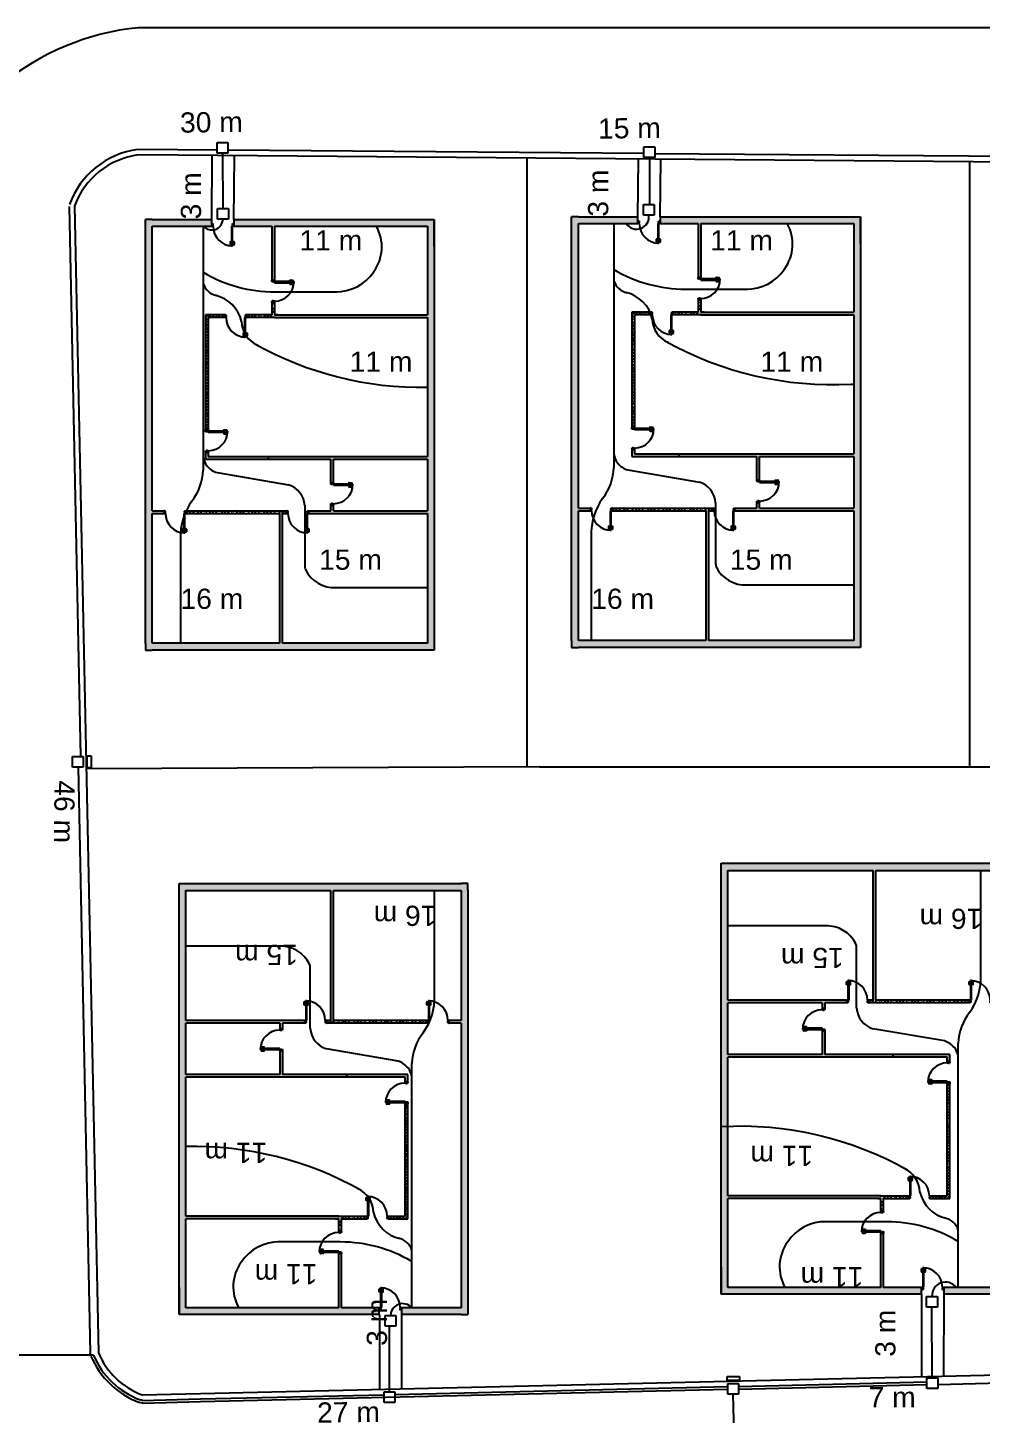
# Model space of a CAD drawing. Header units: millimetres. Extents: x -77634 to 191232, y -31147 to 58301.
# Drawn here: x -42455 to -7100, y -1163 to 50266 of the extents above; entities that cross this region are included whole.
import ezdxf

# ---------------------------------------------------------------- set-up
doc = ezdxf.new("R2010")
doc.units = ezdxf.units.MM
doc.layers.add('Canalizacion isecundaria', color=7, linetype='Continuous', true_color=0x784384)
doc.layers.add('Medidas canalizacion seccundaria', color=7, linetype='Continuous', true_color=0x784384)
for name, color, linetype in [('Canalizacion principal', 84, 'Continuous'), ('Canalización interiorr', 242, 'Continuous'), ('Carpinteria', 32, 'Continuous'), ('Cerramiento', 7, 'Continuous'), ('medidas canalizacion principal', 84, 'Continuous'), ('medidas interiores', 242, 'Continuous'), ('puertas', 32, 'Continuous')]:
    doc.layers.add(name, color=color, linetype=linetype)
doc.layers.get('puertas').off()
doc.styles.get("Standard").update_dxf_attribs({"font": 'arial.ttf'})
pattern_1 = [(45, (-36845.324, 2541.23), (42.09495, 154.34815), [198.4375, -39.6875, 0, -39.6875])]
pattern_2 = [(45, (-16741.82, 3291.41), (42.09495, 154.34815), [198.4375, -39.6875, 0, -39.6875])]
pattern_3 = [(225, (-27383.916, 43158.02), (-42.09495, -154.34815), [198.4375, -39.6875, 0, -39.6875])]
pattern_4 = [(225, (-11579.19, 43258.02), (-42.09495, -154.34815), [198.4375, -39.6875, 0, -39.6875])]

# ---------------------------------------------------------------- blocks, each defined once
blk = doc.blocks.new('p725')
at = {"layer": 'Carpinteria'}
for p, q in [((-0.054, 0.58), (-0.054, 0.68)), ((-0.039, 0.685), (-0.049, 0.685)), ((-0.044, 0.575), (-0.049, 0.575)), ((-0.039, 0.58), (-0.039, 0.685)), ((-0.007, 0.685), (-0.017, 0.685)), ((-0.017, 0.665), (-0.017, 0.685)), ((-0.007, 0.665), (-0.017, 0.665)), ((-0.007, 0.654), (-0.007, 0.696)), ((0, 0.696), (-0.007, 0.696)), ((0, 0.654), (-0.007, 0.654)), ((0.04, 0.725), (0, 0.725)), ((0, 0.725), (0, -0.04)), ((0.04, 0), (0.04, 0.725)), ((0.04, 0.696), (0.047, 0.696)), ((0.04, 0.654), (0.047, 0.654)), ((0.047, 0.654), (0.047, 0.696)), ((0.047, 0.685), (0.057, 0.685)), ((0.047, 0.665), (0.057, 0.665)), ((0.057, 0.665), (0.057, 0.685)), ((0.079, 0.685), (0.089, 0.685)), ((0.079, 0.58), (0.079, 0.685)), ((0.084, 0.575), (0.089, 0.575)), ((0.094, 0.58), (0.094, 0.68)), ((-0.05, 0), (0, 0)), ((0, 0), (0.04, 0)), ((0.725, 0), (0.775, 0)), ((0.725, 0), (0.725, -0.04)), ((-0.01, -0.1), (-0.05, -0.1)), ((0.01, -0.08), (-0.01, -0.1)), ((0, -0.04), (0.01, -0.04)), ((0.01, -0.04), (0.01, -0.08)), ((0.725, -0.04), (0.715, -0.04)), ((0.715, -0.04), (0.715, -0.08)), ((0.74, -0.1), (0.715, -0.08)), ((0.76, -0.1), (0.74, -0.1)), ((0.76, -0.1), (0.775, -0.1))]:
    blk.add_line(p, q, dxfattribs=at)
for centre, radius, start, end in [((-0.049, 0.68), 0.005, 90, 180), ((-0.049, 0.58), 0.005, 180, 270), ((-0.044, 0.58), 0.005, 270, 0), ((-0.028, 0.712), 0.0294, 248.0255, 291.9745), ((-0.028, 0.638), 0.0294, 68.0255, 111.9745), ((0, 0), 0.725, 0, 90), ((0.068, 0.712), 0.0294, 248.0255, 291.9745), ((0.068, 0.638), 0.0294, 68.0255, 111.9745), ((0.084, 0.58), 0.005, 180, 270), ((0.089, 0.68), 0.005, 0, 90), ((0.089, 0.58), 0.005, 270, 0)]:
    blk.add_arc(centre, radius, start, end, dxfattribs=at)
at = {"layer": 'Cerramiento'}
for p, q in [((-0.05, 0), (-0.05, -0.1)), ((0.775, -0.1), (0.775, 0))]:
    blk.add_line(p, q, dxfattribs=at)

msp = doc.modelspace()

# ---------------------------------------------------------------- hatches: boundary and pattern name
at = {"ltscale": 0.025}
h = msp.add_hatch(dxfattribs=at)
h.set_pattern_fill('ANSI36', color=256, scale=25, angle=180)
h.set_pattern_definition(pattern_4)
h.paths.add_polyline_path([(-19003, 43008), (-17602, 43008), (-17602, 41013), (-17502, 41013), (-17502, 43008), (-11829, 43008), (-11829, 39714), (-17380, 39714), (-17480, 39714), (-17602, 39714), (-17602, 39614), (-17480, 39614), (-17380, 39614), (-11829, 39614), (-11829, 34464), (-19961, 34464), (-19961, 34603), (-20061, 34603), (-20061, 34464), (-20061, 34364), (-19961, 34364), (-15417, 34364), (-15417, 33486), (-15317, 33486), (-15317, 34364), (-11829, 34364), (-11829, 32451), (-15317, 32451), (-15317, 32661), (-15417, 32661), (-15417, 32451), (-16237, 32451), (-16237, 32351), (-11829, 32351), (-11829, 27540), (-17212, 27540), (-17212, 32351), (-17312, 32351), (-17312, 27540), (-22040, 27540), (-22040, 32351), (-21599, 32351), (-21599, 32451), (-22040, 32451), (-22040, 43008), (-19829, 43008), (-19829, 43258), (-22040, 43258), (-22290, 43258), (-22290, 27527), (-22290, 27277), (-22040, 27277), (-19883, 27277), (-12115, 27277), (-11579, 27277), (-11579, 27540), (-11579, 43008), (-11579, 43258), (-11829, 43258), (-19003, 43258)])
h = msp.add_hatch(dxfattribs=at)
h.set_pattern_fill('ANSI36', color=256, scale=25, angle=180)
h.set_pattern_definition(pattern_3)
h.paths.add_polyline_path([(-34808, 42908), (-33407, 42908), (-33407, 40913), (-33307, 40913), (-33307, 42908), (-27634, 42908), (-27634, 39614), (-33185, 39614), (-33285, 39614), (-33407, 39614), (-33407, 39514), (-33285, 39514), (-33185, 39514), (-27634, 39514), (-27634, 34364), (-35766, 34364), (-35766, 34503), (-35866, 34503), (-35866, 34364), (-35866, 34264), (-35766, 34264), (-31222, 34264), (-31222, 33386), (-31122, 33386), (-31122, 34264), (-27634, 34264), (-27634, 32351), (-31122, 32351), (-31122, 32561), (-31222, 32561), (-31222, 32351), (-32042, 32351), (-32042, 32251), (-27634, 32251), (-27634, 27440), (-33016, 27440), (-33016, 32251), (-33116, 32251), (-33116, 27440), (-37844, 27440), (-37844, 32251), (-37403, 32251), (-37403, 32351), (-37844, 32351), (-37844, 42908), (-35634, 42908), (-35634, 43158), (-37844, 43158), (-38094, 43158), (-38094, 27427), (-38094, 27177), (-37844, 27177), (-35688, 27177), (-27920, 27177), (-27384, 27177), (-27384, 27440), (-27384, 42908), (-27384, 43158), (-27634, 43158), (-34808, 43158)])
h = msp.add_hatch()
h.set_pattern_fill('ANSI36', color=256, scale=25, angle=180)
h.set_pattern_definition(pattern_3)
h.paths.add_polyline_path([(-35866, 35328), (-35766, 35328), (-35766, 39514), (-35161, 39514), (-35161, 39614), (-35766, 39614), (-35866, 39614), (-35866, 39514)])
h = msp.add_hatch()
h.set_pattern_fill('ANSI36', color=256, scale=25, angle=180)
h.set_pattern_definition(pattern_4)
h.paths.add_polyline_path([(-20061, 35428), (-19961, 35428), (-19961, 39614), (-19357, 39614), (-19357, 39714), (-19961, 39714), (-20061, 39714), (-20061, 39614)])
h = msp.add_hatch(dxfattribs=at)
h.set_pattern_fill('ANSI36', color=256, scale=25)
h.set_pattern_definition(pattern_2)
h.paths.add_polyline_path([(-9318, 3541), (-10719, 3541), (-10719, 5536), (-10819, 5536), (-10819, 3541), (-16492, 3541), (-16492, 6836), (-10941, 6836), (-10841, 6836), (-10719, 6836), (-10719, 6936), (-10841, 6936), (-10941, 6936), (-16492, 6936), (-16492, 12085), (-8360, 12085), (-8360, 11946), (-8260, 11946), (-8260, 12085), (-8260, 12185), (-8360, 12185), (-12904, 12185), (-12904, 13064), (-13004, 13064), (-13004, 12185), (-16492, 12185), (-16492, 14098), (-13004, 14098), (-13004, 13889), (-12904, 13889), (-12904, 14098), (-12084, 14098), (-12084, 14198), (-16492, 14198), (-16492, 19009), (-11109, 19009), (-11109, 14198), (-11009, 14198), (-11009, 19009), (-6281, 19009), (-6281, 14198), (-6722, 14198), (-6722, 14098), (-6281, 14098), (-6281, 3541), (-8492, 3541), (-8492, 3291), (-6281, 3291), (-6031, 3291), (-6031, 19023), (-6031, 19273), (-6281, 19273), (-8438, 19273), (-16206, 19273), (-16742, 19273), (-16742, 19009), (-16742, 3541), (-16742, 3291), (-16492, 3291), (-9318, 3291)])
h = msp.add_hatch(dxfattribs=at)
h.set_pattern_fill('ANSI36', color=256, scale=25)
h.set_pattern_definition(pattern_1)
h.paths.add_polyline_path([(-29421, 2791), (-30822, 2791), (-30822, 4786), (-30922, 4786), (-30922, 2791), (-36595, 2791), (-36595, 6086), (-31044, 6086), (-30944, 6086), (-30822, 6086), (-30822, 6186), (-30944, 6186), (-31044, 6186), (-36595, 6186), (-36595, 11335), (-28464, 11335), (-28464, 11196), (-28364, 11196), (-28364, 11335), (-28364, 11435), (-28464, 11435), (-33007, 11435), (-33007, 12314), (-33107, 12314), (-33107, 11435), (-36595, 11435), (-36595, 13348), (-33107, 13348), (-33107, 13139), (-33007, 13139), (-33007, 13348), (-32187, 13348), (-32187, 13448), (-36595, 13448), (-36595, 18259), (-31213, 18259), (-31213, 13448), (-31113, 13448), (-31113, 18259), (-26385, 18259), (-26385, 13448), (-26826, 13448), (-26826, 13348), (-26385, 13348), (-26385, 2791), (-28595, 2791), (-28595, 2541), (-26385, 2541), (-26135, 2541), (-26135, 18272), (-26135, 18522), (-26385, 18522), (-28541, 18522), (-36309, 18522), (-36845, 18522), (-36845, 18259), (-36845, 2791), (-36845, 2541), (-36595, 2541), (-29421, 2541)])
h = msp.add_hatch()
h.set_pattern_fill('ANSI36', color=256, scale=25)
h.set_pattern_definition(pattern_2)
h.paths.add_polyline_path([(-8260, 11121), (-8360, 11121), (-8360, 6936), (-8964, 6936), (-8964, 6836), (-8360, 6836), (-8260, 6836), (-8260, 6936)])
h = msp.add_hatch()
h.set_pattern_fill('ANSI36', color=256, scale=25)
h.set_pattern_definition(pattern_1)
h.paths.add_polyline_path([(-28364, 10371), (-28464, 10371), (-28464, 6186), (-29068, 6186), (-29068, 6086), (-28464, 6086), (-28364, 6086), (-28364, 6186)])

# ---------------------------------------------------------------- linework, layer by layer
for p, q in [((-941, 50266), (-38354, 50266)), ((3883, 45205), (-38356, 45549)), ((-35634, 43158), (-35615, 45526)), ((-34808, 43158), (-34789, 45520)), ((-23947, 45431), (-23947, 22850)), ((-19829, 43258), (-19812, 45398)), ((-19003, 43258), (-18986, 45391)), ((-7520, 22850), (-7520, 45298)), ((-40718, 43645), (-39837, 1113)), ((-22040, 43258), (-22290, 43258)), ((-22290, 27527), (-22290, 43258)), ((-22040, 43258), (-19822, 43258)), ((-19829, 43008), (-19829, 43258)), ((-19003, 43258), (-11829, 43258)), ((-19003, 43258), (-19003, 43008)), ((-11829, 43258), (-11579, 43258)), ((-11579, 42258), (-11579, 43258)), ((-11579, 43258), (-11579, 43008)), ((-37844, 43158), (-38094, 43158)), ((-38094, 27427), (-38094, 43158)), ((-37844, 43158), (-35627, 43158)), ((-37844, 32351), (-37844, 42908)), ((-37844, 42908), (-35634, 42908)), ((-37844, 42908), (-37844, 42908)), ((-35634, 42908), (-35634, 43158)), ((-34808, 43158), (-27634, 43158)), ((-34808, 43158), (-34808, 42908)), ((-34808, 42908), (-33407, 42908)), ((-33407, 42908), (-33407, 40848)), ((-33307, 42908), (-27634, 42908)), ((-33307, 42908), (-33307, 40908)), ((-27634, 43158), (-27384, 43158)), ((-27634, 42908), (-27634, 39614)), ((-27384, 42158), (-27384, 43158)), ((-27384, 43158), (-27384, 42908)), ((-27384, 42908), (-27384, 27440)), ((-22040, 32451), (-22040, 43008)), ((-22040, 43008), (-19829, 43008)), ((-22040, 43008), (-22040, 43008)), ((-19003, 43008), (-17602, 43008)), ((-17602, 43008), (-17602, 40948)), ((-17502, 43008), (-11829, 43008)), ((-17502, 43008), (-17502, 41008)), ((-11829, 43008), (-11829, 39714)), ((-11579, 43008), (-11579, 27540)), ((-33307, 40848), (-33407, 40848)), ((-33307, 40908), (-33307, 40848)), ((-17502, 40948), (-17602, 40948)), ((-17502, 41008), (-17502, 40948)), ((-33307, 40143), (-33307, 40143)), ((-17602, 40188), (-17602, 39714)), ((-17602, 40188), (-17597, 40188)), ((-17597, 40188), (-17502, 40188)), ((-17502, 40243), (-17502, 40243)), ((-17502, 40183), (-17502, 40188)), ((-17502, 40183), (-17502, 39714)), ((-35766, 39614), (-35866, 39614)), ((-35866, 39614), (-35866, 39514)), ((-35160, 39614), (-35766, 39614)), ((-35126, 39614), (-35160, 39614)), ((-35111, 39614), (-35143, 39614)), ((-35111, 39514), (-35111, 39614)), ((-33407, 39614), (-34376, 39614)), ((-34376, 39614), (-34376, 39514)), ((-33407, 40088), (-33407, 39614)), ((-33407, 40088), (-33402, 40088)), ((-33402, 40088), (-33307, 40088)), ((-33307, 40083), (-33307, 40088)), ((-33307, 40083), (-33307, 39614)), ((-33307, 39614), (-27634, 39614)), ((-33285, 39614), (-33307, 39614)), ((-33185, 39614), (-33285, 39614)), ((-33185, 39614), (-27634, 39614)), ((-19961, 39714), (-20061, 39714)), ((-20061, 39714), (-20061, 39614)), ((-20061, 39614), (-20061, 35388)), ((-19355, 39714), (-19961, 39714)), ((-19355, 39614), (-19961, 39614)), ((-19961, 39614), (-19961, 35378)), ((-19322, 39714), (-19355, 39714)), ((-19307, 39614), (-19355, 39614)), ((-19307, 39714), (-19338, 39714)), ((-19307, 39614), (-19307, 39714)), ((-17602, 39714), (-18572, 39714)), ((-18572, 39714), (-18572, 39614)), ((-17480, 39614), (-18572, 39614)), ((-17502, 39714), (-11829, 39714)), ((-17480, 39714), (-17502, 39714)), ((-17502, 39614), (-11829, 39614)), ((-17380, 39714), (-17480, 39714)), ((-17480, 39614), (-17380, 39614)), ((-17380, 39714), (-11829, 39714)), ((-17380, 39614), (-11829, 39614)), ((-11829, 39614), (-11829, 34464)), ((-35866, 39514), (-35866, 35288)), ((-35160, 39514), (-35766, 39514)), ((-35766, 39514), (-35766, 35278)), ((-35111, 39514), (-35160, 39514)), ((-33285, 39514), (-34376, 39514)), ((-33307, 39514), (-27634, 39514)), ((-33285, 39514), (-33185, 39514)), ((-33185, 39514), (-27634, 39514)), ((-27634, 39514), (-27634, 34364)), ((-35866, 35288), (-35866, 35288)), ((-35866, 35278), (-35866, 35288)), ((-35766, 35278), (-35866, 35278)), ((-20061, 35388), (-20061, 35388)), ((-20061, 35378), (-20061, 35388)), ((-19961, 35378), (-20061, 35378)), ((-35766, 34553), (-35866, 34553)), ((-35866, 34553), (-35866, 34503)), ((-35866, 34503), (-35866, 34364)), ((-35766, 34553), (-35766, 34364)), ((-19961, 34653), (-20061, 34653)), ((-20061, 34653), (-20061, 34603)), ((-20061, 34603), (-20061, 34464)), ((-20061, 34464), (-20061, 34364)), ((-19961, 34653), (-19961, 34464)), ((-19961, 34464), (-11829, 34464)), ((-35866, 34364), (-35866, 34264)), ((-35866, 34264), (-35766, 34264)), ((-35766, 34364), (-27634, 34364)), ((-35766, 34264), (-31222, 34264)), ((-31222, 33346), (-31222, 34264)), ((-31122, 34264), (-27634, 34264)), ((-31122, 33336), (-31122, 34264)), ((-27634, 34264), (-27634, 32351)), ((-20061, 34364), (-19961, 34364)), ((-19961, 34364), (-15417, 34364)), ((-15417, 33446), (-15417, 34364)), ((-15317, 34364), (-11829, 34364)), ((-15317, 33436), (-15317, 34364)), ((-11829, 34364), (-11829, 32451)), ((-15417, 33446), (-15417, 33446)), ((-31222, 33346), (-31222, 33346)), ((-31222, 32351), (-31222, 32596)), ((-31222, 32596), (-31222, 32596)), ((-31122, 32351), (-31122, 32611)), ((-22040, 32451), (-21564, 32451)), ((-21564, 32451), (-21564, 32351)), ((-20814, 32451), (-17312, 32451)), ((-20814, 32451), (-20814, 32351)), ((-17312, 32451), (-17027, 32451)), ((-17027, 32451), (-17027, 32351)), ((-16277, 32451), (-15417, 32451)), ((-16277, 32451), (-16277, 32351)), ((-15417, 32451), (-15417, 32696)), ((-15417, 32696), (-15417, 32696)), ((-15317, 32451), (-15317, 32711)), ((-15317, 32451), (-11829, 32451)), ((-37844, 32351), (-37368, 32351)), ((-37844, 27440), (-37844, 32251)), ((-37844, 32251), (-37368, 32251)), ((-37368, 32351), (-37368, 32251)), ((-36618, 32351), (-33116, 32351)), ((-36618, 32351), (-36618, 32251)), ((-36618, 32251), (-33116, 32251)), ((-33116, 32351), (-32832, 32351)), ((-33116, 32251), (-33116, 27440)), ((-33016, 32251), (-33016, 27440)), ((-33016, 32251), (-32832, 32251)), ((-32832, 32351), (-32832, 32251)), ((-32082, 32351), (-31222, 32351)), ((-32082, 32351), (-32082, 32251)), ((-32082, 32251), (-27634, 32251)), ((-31122, 32351), (-27634, 32351)), ((-27634, 32251), (-27634, 27440)), ((-22040, 27540), (-22040, 32351)), ((-22040, 32351), (-21564, 32351)), ((-20814, 32351), (-17312, 32351)), ((-17312, 32351), (-17312, 27540)), ((-17212, 32351), (-17212, 27540)), ((-17212, 32351), (-17027, 32351)), ((-16277, 32351), (-11829, 32351)), ((-11829, 32351), (-11829, 27540)), ((-38094, 27427), (-38094, 27177)), ((-33116, 27440), (-37844, 27440)), ((-27634, 27440), (-33016, 27440)), ((-27634, 27427), (-27634, 27440)), ((-27384, 27440), (-27384, 27177)), ((-22290, 27527), (-22290, 27277)), ((-22290, 27277), (-22040, 27277)), ((-17312, 27540), (-22040, 27540)), ((-19883, 27277), (-22040, 27277)), ((-12115, 27277), (-19883, 27277)), ((-11829, 27540), (-17212, 27540)), ((-11579, 27277), (-12115, 27277)), ((-11829, 27527), (-11829, 27540)), ((-11579, 27540), (-11579, 27277)), ((-38094, 27177), (-37844, 27177)), ((-35688, 27177), (-37844, 27177)), ((-27920, 27177), (-35688, 27177)), ((-27384, 27177), (-27920, 27177)), ((-23480, 22850), (-40286, 22782)), ((-23480, 22850), (18992, 22850)), ((-16742, 19009), (-16742, 19273)), ((-16742, 19273), (-16206, 19273)), ((-16206, 19273), (-8438, 19273)), ((-8438, 19273), (-6281, 19273)), ((-36845, 18259), (-36845, 18522)), ((-36845, 18522), (-36309, 18522)), ((-36309, 18522), (-28541, 18522)), ((-28541, 18522), (-26385, 18522)), ((-26135, 18522), (-26385, 18522)), ((-26135, 18272), (-26135, 18522)), ((-16742, 3541), (-16742, 19009)), ((-16492, 19023), (-16492, 19009)), ((-16492, 14198), (-16492, 19009)), ((-16492, 19009), (-11109, 19009)), ((-11109, 14198), (-11109, 19009)), ((-11009, 14198), (-11009, 19009)), ((-11009, 19009), (-6281, 19009)), ((-36845, 2791), (-36845, 18259)), ((-36595, 18272), (-36595, 18259)), ((-36595, 13448), (-36595, 18259)), ((-36595, 18259), (-31213, 18259)), ((-31213, 13448), (-31213, 18259)), ((-31113, 13448), (-31113, 18259)), ((-31113, 18259), (-26385, 18259)), ((-26385, 18259), (-26385, 13448)), ((-26135, 18272), (-26135, 2541)), ((-12044, 14198), (-16492, 14198)), ((-16492, 12185), (-16492, 14098)), ((-13004, 14098), (-16492, 14098)), ((-13004, 14098), (-13004, 13839)), ((-12044, 14098), (-12904, 14098)), ((-12904, 14098), (-12904, 13854)), ((-12044, 14098), (-12044, 14198)), ((-11109, 14198), (-11294, 14198)), ((-11294, 14098), (-11294, 14198)), ((-11009, 14098), (-11294, 14098)), ((-7507, 14198), (-11009, 14198)), ((-7507, 14098), (-11009, 14098)), ((-7507, 14098), (-7507, 14198)), ((-32147, 13448), (-36595, 13448)), ((-32147, 13348), (-32147, 13448)), ((-31213, 13448), (-31397, 13448)), ((-31397, 13348), (-31397, 13448)), ((-27611, 13448), (-31113, 13448)), ((-27611, 13348), (-27611, 13448)), ((-26385, 13448), (-26861, 13448)), ((-26861, 13348), (-26861, 13448)), ((-12904, 13854), (-12904, 13854)), ((-36595, 11435), (-36595, 13348)), ((-33107, 13348), (-36595, 13348)), ((-33107, 13348), (-33107, 13089)), ((-32147, 13348), (-33007, 13348)), ((-33007, 13348), (-33007, 13104)), ((-33007, 13104), (-33007, 13104)), ((-31113, 13348), (-31397, 13348)), ((-27611, 13348), (-31113, 13348)), ((-26385, 13348), (-26861, 13348)), ((-26385, 13348), (-26385, 2791)), ((-13004, 13114), (-13004, 12185)), ((-12904, 13104), (-12904, 12185)), ((-12904, 13104), (-12904, 13104)), ((-33107, 12364), (-33107, 11435)), ((-33007, 12354), (-33007, 11435)), ((-33007, 12354), (-33007, 12354)), ((-13004, 12185), (-16492, 12185)), ((-16492, 6936), (-16492, 12085)), ((-8360, 12085), (-16492, 12085)), ((-8360, 12185), (-12904, 12185)), ((-8260, 12185), (-8360, 12185)), ((-8360, 11896), (-8360, 12085)), ((-8360, 11896), (-8260, 11896)), ((-8260, 12085), (-8260, 12185)), ((-8260, 11946), (-8260, 12085)), ((-8260, 11896), (-8260, 11946)), ((-33107, 11435), (-36595, 11435)), ((-36595, 6186), (-36595, 11335)), ((-28464, 11335), (-36595, 11335)), ((-28464, 11435), (-33007, 11435)), ((-28364, 11435), (-28464, 11435)), ((-28464, 11146), (-28464, 11335)), ((-28364, 11335), (-28364, 11435)), ((-28364, 11196), (-28364, 11335)), ((-28464, 11146), (-28364, 11146)), ((-28364, 11146), (-28364, 11196)), ((-8360, 6936), (-8360, 11171)), ((-8360, 11171), (-8260, 11171)), ((-8260, 11171), (-8260, 11161)), ((-8260, 6936), (-8260, 11161)), ((-8260, 11161), (-8260, 11161)), ((-28464, 6186), (-28464, 10421)), ((-28464, 10421), (-28364, 10421)), ((-28364, 10421), (-28364, 10411)), ((-28364, 6186), (-28364, 10411)), ((-28364, 10411), (-28364, 10411)), ((-10819, 6936), (-16492, 6936)), ((-10941, 6936), (-16492, 6936)), ((-16492, 3541), (-16492, 6836)), ((-10819, 6836), (-16492, 6836)), ((-10941, 6836), (-16492, 6836)), ((-10841, 6936), (-10941, 6936)), ((-10941, 6836), (-10841, 6836)), ((-10841, 6936), (-9749, 6936)), ((-10841, 6836), (-10819, 6836)), ((-10819, 6367), (-10819, 6836)), ((-10719, 6361), (-10719, 6836)), ((-10719, 6836), (-9749, 6836)), ((-9749, 6836), (-9749, 6936)), ((-9014, 6936), (-8966, 6936)), ((-9014, 6936), (-9014, 6836)), ((-9014, 6836), (-8983, 6836)), ((-8999, 6836), (-8966, 6836)), ((-8966, 6936), (-8360, 6936)), ((-8966, 6836), (-8360, 6836)), ((-8360, 6836), (-8260, 6836)), ((-8260, 6836), (-8260, 6936)), ((-30922, 6186), (-36595, 6186)), ((-31044, 6186), (-36595, 6186)), ((-30944, 6186), (-31044, 6186)), ((-30944, 6186), (-29853, 6186)), ((-29853, 6086), (-29853, 6186)), ((-29118, 6186), (-29069, 6186)), ((-29118, 6186), (-29118, 6086)), ((-29069, 6186), (-28464, 6186)), ((-28364, 6086), (-28364, 6186)), ((-10819, 6367), (-10819, 6361)), ((-10724, 6361), (-10819, 6361)), ((-10819, 6307), (-10819, 6307)), ((-10719, 6361), (-10724, 6361)), ((-36595, 2791), (-36595, 6086)), ((-30922, 6086), (-36595, 6086)), ((-31044, 6086), (-36595, 6086)), ((-31044, 6086), (-30944, 6086)), ((-30944, 6086), (-30922, 6086)), ((-30922, 5617), (-30922, 6086)), ((-30822, 5611), (-30822, 6086)), ((-30822, 6086), (-29853, 6086)), ((-29118, 6086), (-29086, 6086)), ((-29103, 6086), (-29069, 6086)), ((-29069, 6086), (-28464, 6086)), ((-28464, 6086), (-28364, 6086)), ((-30922, 5617), (-30922, 5611)), ((-30828, 5611), (-30922, 5611)), ((-30922, 5557), (-30922, 5557)), ((-30822, 5611), (-30828, 5611)), ((-10819, 5602), (-10719, 5602)), ((-10819, 5542), (-10819, 5602)), ((-10819, 3541), (-10819, 5542)), ((-10719, 3541), (-10719, 5602)), ((-30922, 4852), (-30822, 4852)), ((-30922, 4792), (-30922, 4852)), ((-30922, 2791), (-30922, 4792)), ((-30822, 2791), (-30822, 4852)), ((-16742, 4291), (-16742, 3291)), ((-36845, 3541), (-36845, 2541)), ((-16742, 3291), (-16742, 3541)), ((-16492, 3291), (-16742, 3291)), ((-10819, 3541), (-16492, 3541)), ((-9318, 3291), (-16492, 3291)), ((-9318, 3541), (-10719, 3541)), ((-9318, 3291), (-9318, 3541)), ((-9318, 3291), (-9318, 231)), ((-8492, 3291), (-8504, 250)), ((-6281, 3291), (-8499, 3291)), ((-6281, 3541), (-8492, 3541)), ((-8492, 3541), (-8492, 3291)), ((-36845, 2541), (-36845, 2791)), ((-30922, 2791), (-36595, 2791)), ((-29421, 2791), (-30822, 2791)), ((-29421, 2541), (-29421, 2791)), ((-26385, 2791), (-28595, 2791)), ((-28595, 2791), (-28595, 2541)), ((-26385, 2791), (-26385, 2791)), ((-36595, 2541), (-36845, 2541)), ((-29421, 2541), (-36595, 2541)), ((-29417, 2526), (-29417, -240)), ((-26385, 2541), (-28602, 2541)), ((-28591, 2526), (-28602, -221)), ((-26385, 2541), (-26135, 2541)), ((-36055, -395), (19305, 902)), ((-38207, -446), (-36055, -395))]:
    msp.add_line(p, q)
at = {"linetype": 'Continuous', "ltscale": 0.025}
for p, q in [((-17557, 40160), (-17602, 40115)), ((-17529, 40188), (-17529, 40188)), ((-35768, 39610), (-35768, 39610)), ((-35315, 39614), (-35319, 39610)), ((-34305, 39614), (-34323, 39596)), ((-34197, 39610), (-34197, 39610)), ((-34080, 39614), (-34180, 39514)), ((-33968, 39614), (-34056, 39525)), ((-33856, 39614), (-33902, 39568)), ((-33744, 39614), (-33748, 39610)), ((-33519, 39614), (-33619, 39514)), ((-33407, 39614), (-33481, 39540)), ((-33361, 40060), (-33407, 40015)), ((-33403, 39906), (-33407, 39903)), ((-33307, 39778), (-33407, 39678)), ((-33307, 39890), (-33389, 39808)), ((-33375, 39934), (-33375, 39934)), ((-33307, 40003), (-33347, 39962)), ((-33333, 40088), (-33333, 40088)), ((-19963, 39710), (-19963, 39710)), ((-19697, 39640), (-19697, 39640)), ((-19542, 39682), (-19542, 39682)), ((-19510, 39714), (-19514, 39710)), ((-18546, 39668), (-18546, 39668)), ((-18500, 39714), (-18518, 39696)), ((-18420, 39682), (-18488, 39614)), ((-18392, 39710), (-18392, 39710)), ((-18276, 39714), (-18376, 39614)), ((-18163, 39714), (-18252, 39625)), ((-18125, 39640), (-18125, 39640)), ((-18051, 39714), (-18097, 39668)), ((-17999, 39654), (-18039, 39614)), ((-17971, 39682), (-17971, 39682)), ((-17939, 39714), (-17943, 39710)), ((-17845, 39696), (-17927, 39614)), ((-17714, 39714), (-17814, 39614)), ((-17602, 39714), (-17676, 39640)), ((-17599, 40006), (-17602, 40003)), ((-17502, 39878), (-17602, 39778)), ((-17502, 39990), (-17585, 39908)), ((-17571, 40034), (-17571, 40034)), ((-17502, 40103), (-17543, 40062)), ((-17543, 39613), (-17543, 39613)), ((-35502, 39540), (-35502, 39540)), ((-35347, 39582), (-35347, 39582)), ((-34351, 39568), (-34351, 39568)), ((-34225, 39582), (-34293, 39514)), ((-33930, 39540), (-33930, 39540)), ((-33804, 39554), (-33844, 39514)), ((-33776, 39582), (-33776, 39582)), ((-33649, 39596), (-33731, 39514)), ((-33347, 39513), (-33347, 39513)), ((-20835, 32413), (-20835, 32413)), ((-20708, 32427), (-20783, 32353)), ((-20571, 32453), (-20671, 32353)), ((-20459, 32453), (-20540, 32371)), ((-20346, 32453), (-20386, 32413)), ((-20283, 32451), (-20383, 32351)), ((-20170, 32451), (-20259, 32363)), ((-20058, 32451), (-20104, 32405)), ((-19978, 32419), (-19978, 32419)), ((-19946, 32451), (-19950, 32447)), ((-19852, 32433), (-19934, 32351)), ((-19721, 32451), (-19821, 32351)), ((-19609, 32451), (-19683, 32377)), ((-19497, 32451), (-19529, 32419)), ((-19431, 32405), (-19485, 32351)), ((-19403, 32433), (-19403, 32433)), ((-19276, 32447), (-19372, 32351)), ((-19160, 32451), (-19260, 32351)), ((-19048, 32451), (-19108, 32391)), ((-18982, 32405), (-18982, 32405)), ((-18936, 32451), (-18954, 32433)), ((-18855, 32419), (-18923, 32351)), ((-18827, 32447), (-18827, 32447)), ((-18711, 32451), (-18811, 32351)), ((-18599, 32451), (-18687, 32363)), ((-18487, 32451), (-18533, 32405)), ((-18406, 32419), (-18406, 32419)), ((-18374, 32451), (-18378, 32447)), ((-18280, 32433), (-18362, 32351)), ((-18150, 32451), (-18250, 32351)), ((-18038, 32451), (-18112, 32377)), ((-17925, 32451), (-17957, 32419)), ((-17859, 32405), (-17913, 32351)), ((-17831, 32433), (-17831, 32433)), ((-17705, 32447), (-17801, 32351)), ((-17589, 32451), (-17689, 32351)), ((-17476, 32451), (-17536, 32391)), ((-17410, 32405), (-17410, 32405)), ((-17364, 32451), (-17382, 32433)), ((-17284, 32419), (-17352, 32351)), ((-17256, 32447), (-17256, 32447)), ((-17140, 32451), (-17240, 32351)), ((-17027, 32451), (-17115, 32363)), ((-36640, 32313), (-36640, 32313)), ((-36513, 32327), (-36588, 32253)), ((-36376, 32353), (-36476, 32253)), ((-36263, 32353), (-36345, 32271)), ((-36247, 32257), (-36251, 32253)), ((-36219, 32285), (-36219, 32285)), ((-36151, 32353), (-36190, 32313)), ((-36087, 32351), (-36187, 32251)), ((-35975, 32351), (-36063, 32263)), ((-35937, 32277), (-35937, 32277)), ((-35863, 32351), (-35909, 32305)), ((-35811, 32291), (-35851, 32251)), ((-35783, 32319), (-35783, 32319)), ((-35751, 32351), (-35755, 32347)), ((-35656, 32333), (-35738, 32251)), ((-35526, 32351), (-35626, 32251)), ((-35414, 32351), (-35488, 32277)), ((-35390, 32263), (-35402, 32251)), ((-35362, 32291), (-35362, 32291)), ((-35302, 32351), (-35334, 32319)), ((-35235, 32305), (-35289, 32251)), ((-35207, 32333), (-35207, 32333)), ((-35081, 32347), (-35177, 32251)), ((-34965, 32351), (-35065, 32251)), ((-34941, 32263), (-34941, 32263)), ((-34853, 32351), (-34913, 32291)), ((-34814, 32277), (-34840, 32251)), ((-34786, 32305), (-34786, 32305)), ((-34740, 32351), (-34758, 32333)), ((-34660, 32319), (-34728, 32251)), ((-34632, 32347), (-34632, 32347)), ((-34516, 32351), (-34616, 32251)), ((-34404, 32351), (-34492, 32263)), ((-34365, 32277), (-34365, 32277)), ((-34291, 32351), (-34337, 32305)), ((-34239, 32291), (-34279, 32251)), ((-34211, 32319), (-34211, 32319)), ((-34179, 32351), (-34183, 32347)), ((-34085, 32333), (-34167, 32251)), ((-33955, 32351), (-34055, 32251)), ((-33842, 32351), (-33916, 32277)), ((-33818, 32263), (-33830, 32251)), ((-33790, 32291), (-33790, 32291)), ((-33730, 32351), (-33762, 32319)), ((-33664, 32305), (-33718, 32251)), ((-33636, 32333), (-33636, 32333)), ((-33510, 32347), (-33606, 32251)), ((-33393, 32351), (-33493, 32251)), ((-33369, 32263), (-33369, 32263)), ((-33281, 32351), (-33341, 32291)), ((-33243, 32277), (-33269, 32251)), ((-33215, 32305), (-33215, 32305)), ((-33169, 32351), (-33187, 32333)), ((-33089, 32319), (-33157, 32251)), ((-33061, 32347), (-33061, 32347)), ((-32944, 32351), (-33044, 32251)), ((-32832, 32351), (-32920, 32263)), ((-20442, 32357), (-20446, 32353)), ((-20414, 32385), (-20414, 32385)), ((-20132, 32377), (-20132, 32377)), ((-20006, 32391), (-20046, 32351)), ((-19585, 32363), (-19597, 32351)), ((-19557, 32391), (-19557, 32391)), ((-19136, 32363), (-19136, 32363)), ((-19010, 32377), (-19036, 32351)), ((-18561, 32377), (-18561, 32377)), ((-18434, 32391), (-18474, 32351)), ((-18014, 32363), (-18025, 32351)), ((-17985, 32391), (-17985, 32391)), ((-17565, 32363), (-17565, 32363)), ((-17438, 32377), (-17464, 32351)), ((-11294, 14098), (-11206, 14187)), ((-11181, 14098), (-11081, 14198)), ((-11065, 14102), (-11065, 14102)), ((-11037, 14130), (-10969, 14198)), ((-10957, 14098), (-10939, 14116)), ((-10911, 14145), (-10911, 14145)), ((-10883, 14173), (-10857, 14198)), ((-10845, 14098), (-10785, 14159)), ((-10757, 14187), (-10757, 14187)), ((-10732, 14098), (-10632, 14198)), ((-10616, 14102), (-10520, 14198)), ((-10490, 14116), (-10490, 14116)), ((-10462, 14145), (-10408, 14198)), ((-10396, 14098), (-10364, 14130)), ((-10336, 14159), (-10336, 14159)), ((-10307, 14187), (-10296, 14198)), ((-10283, 14098), (-10209, 14173)), ((-10171, 14098), (-10071, 14198)), ((-10041, 14116), (-9959, 14198)), ((-9947, 14098), (-9943, 14102)), ((-9915, 14130), (-9915, 14130)), ((-9887, 14159), (-9847, 14198)), ((-9834, 14098), (-9788, 14145)), ((-9760, 14173), (-9760, 14173)), ((-9722, 14098), (-9634, 14187)), ((-9610, 14098), (-9510, 14198)), ((-9494, 14102), (-9494, 14102)), ((-9466, 14130), (-9398, 14198)), ((-9385, 14098), (-9367, 14116)), ((-9339, 14145), (-9339, 14145)), ((-9311, 14173), (-9285, 14198)), ((-9273, 14098), (-9213, 14159)), ((-9185, 14187), (-9185, 14187)), ((-9161, 14098), (-9061, 14198)), ((-9045, 14102), (-8949, 14198)), ((-8918, 14116), (-8918, 14116)), ((-8890, 14145), (-8836, 14198)), ((-8824, 14098), (-8792, 14130)), ((-8764, 14159), (-8764, 14159)), ((-8736, 14187), (-8724, 14198)), ((-8712, 14098), (-8638, 14173)), ((-8600, 14098), (-8500, 14198)), ((-8469, 14116), (-8387, 14198)), ((-8375, 14098), (-8371, 14102)), ((-8343, 14130), (-8343, 14130)), ((-8315, 14159), (-8275, 14198)), ((-8263, 14098), (-8217, 14145)), ((-8189, 14173), (-8189, 14173)), ((-8151, 14098), (-8062, 14187)), ((-8038, 14098), (-7938, 14198)), ((-7975, 14097), (-7935, 14136)), ((-7907, 14164), (-7907, 14164)), ((-7879, 14192), (-7875, 14197)), ((-7862, 14097), (-7781, 14178)), ((-7750, 14097), (-7650, 14197)), ((-7613, 14122), (-7538, 14197)), ((-7486, 14136), (-7486, 14136)), ((-31397, 13348), (-31309, 13436)), ((-31285, 13348), (-31185, 13448)), ((-31141, 13380), (-31073, 13448)), ((-31014, 13394), (-31014, 13394)), ((-30986, 13422), (-30960, 13448)), ((-30948, 13348), (-30888, 13408)), ((-30860, 13436), (-30860, 13436)), ((-30836, 13348), (-30736, 13448)), ((-30720, 13352), (-30624, 13448)), ((-30565, 13394), (-30511, 13448)), ((-30499, 13348), (-30467, 13380)), ((-30439, 13408), (-30439, 13408)), ((-30411, 13436), (-30399, 13448)), ((-30387, 13348), (-30313, 13422)), ((-30275, 13348), (-30175, 13448)), ((-30144, 13366), (-30062, 13448)), ((-30018, 13380), (-30018, 13380)), ((-29990, 13408), (-29950, 13448)), ((-29938, 13348), (-29892, 13394)), ((-29864, 13422), (-29864, 13422)), ((-29826, 13348), (-29737, 13436)), ((-29713, 13348), (-29613, 13448)), ((-29569, 13380), (-29501, 13448)), ((-29443, 13394), (-29443, 13394)), ((-29415, 13422), (-29389, 13448)), ((-29377, 13348), (-29317, 13408)), ((-29288, 13436), (-29288, 13436)), ((-29264, 13348), (-29164, 13448)), ((-29148, 13352), (-29052, 13448)), ((-28994, 13394), (-28940, 13448)), ((-28928, 13348), (-28896, 13380)), ((-28868, 13408), (-28868, 13408)), ((-28839, 13436), (-28828, 13448)), ((-28815, 13348), (-28741, 13422)), ((-28703, 13348), (-28603, 13448)), ((-28573, 13366), (-28491, 13448)), ((-28447, 13380), (-28447, 13380)), ((-28419, 13408), (-28379, 13448)), ((-28366, 13348), (-28320, 13394)), ((-28292, 13422), (-28292, 13422)), ((-28254, 13348), (-28166, 13436)), ((-28142, 13348), (-28042, 13448)), ((-28078, 13346), (-28039, 13386)), ((-28011, 13414), (-28011, 13414)), ((-27983, 13442), (-27978, 13446)), ((-27966, 13346), (-27884, 13428)), ((-27854, 13346), (-27754, 13446)), ((-27716, 13372), (-27641, 13446)), ((-27590, 13386), (-27590, 13386)), ((-31169, 13352), (-31169, 13352)), ((-31060, 13348), (-31042, 13366)), ((-30593, 13366), (-30593, 13366)), ((-30050, 13348), (-30046, 13352)), ((-29597, 13352), (-29597, 13352)), ((-29489, 13348), (-29471, 13366)), ((-29022, 13366), (-29022, 13366)), ((-28479, 13348), (-28475, 13352)), ((-10819, 6671), (-10719, 6771)), ((-10778, 6936), (-10778, 6936)), ((-10719, 6836), (-10645, 6910)), ((-10607, 6836), (-10507, 6936)), ((-10476, 6854), (-10394, 6936)), ((-10382, 6836), (-10378, 6840)), ((-10350, 6868), (-10350, 6868)), ((-10322, 6896), (-10282, 6936)), ((-10270, 6836), (-10224, 6882)), ((-10196, 6910), (-10196, 6910)), ((-10158, 6836), (-10069, 6924)), ((-10045, 6836), (-9945, 6936)), ((-9929, 6840), (-9929, 6840)), ((-9901, 6868), (-9833, 6936)), ((-9821, 6836), (-9803, 6854)), ((-9775, 6882), (-9775, 6882)), ((-8811, 6836), (-8807, 6840)), ((-8779, 6868), (-8779, 6868)), ((-8624, 6910), (-8624, 6910)), ((-8358, 6840), (-8358, 6840)), ((-30882, 6186), (-30882, 6186)), ((-30710, 6086), (-30610, 6186)), ((-30580, 6104), (-30498, 6186)), ((-30426, 6146), (-30386, 6186)), ((-30261, 6086), (-30173, 6174)), ((-30149, 6086), (-30049, 6186)), ((-30005, 6118), (-29937, 6186)), ((-10819, 6559), (-10736, 6642)), ((-10819, 6447), (-10778, 6487)), ((-10792, 6361), (-10792, 6361)), ((-10764, 6389), (-10719, 6435)), ((-10750, 6515), (-10750, 6515)), ((-10722, 6544), (-10719, 6547)), ((-30922, 5921), (-30822, 6021)), ((-30922, 5809), (-30840, 5892)), ((-30922, 5697), (-30882, 5737)), ((-30868, 5639), (-30822, 5684)), ((-30854, 5765), (-30854, 5765)), ((-30826, 5793), (-30822, 5797)), ((-30822, 6086), (-30748, 6160)), ((-30486, 6086), (-30482, 6090)), ((-30454, 6118), (-30454, 6118)), ((-30373, 6086), (-30327, 6132)), ((-30299, 6160), (-30299, 6160)), ((-30033, 6090), (-30033, 6090)), ((-29924, 6086), (-29906, 6104)), ((-29878, 6132), (-29878, 6132)), ((-28914, 6086), (-28910, 6090)), ((-28882, 6118), (-28882, 6118)), ((-28728, 6160), (-28728, 6160)), ((-28461, 6090), (-28461, 6090)), ((-30896, 5611), (-30896, 5611))]:
    msp.add_line(p, q, dxfattribs=at)
for centre, radius, start, end in [((-37401, 40821), 9494, 95.7648, 162.5806), ((-37977, 42660), 2913, 97.4882, 160.2379), ((-37193, 2246), 2876, 203.1885, 249.3672)]:
    msp.add_arc(centre, radius, start, end)
at = {"layer": 'Canalizacion isecundaria'}
for p, q in [((-35435, 46008), (-35035, 46008)), ((-35435, 45608), (-35435, 46008)), ((-35035, 46008), (-35035, 45608)), ((-19606, 45853), (-19206, 45853)), ((-19606, 45453), (-19606, 45853)), ((-19206, 45853), (-19206, 45453)), ((-35435, 45725), (-38355, 45749)), ((-35035, 45608), (-35435, 45608)), ((-35235, 45608), (-35216, 43561)), ((-19606, 45596), (-35035, 45722)), ((-19206, 45453), (-19606, 45453)), ((-19406, 45453), (-19406, 43714)), ((-4367, 45472), (-19206, 45593)), ((-40918, 43641), (-40495, 23238)), ((-35416, 43561), (-35016, 43561)), ((-35416, 43161), (-35416, 43561)), ((-35016, 43561), (-35016, 43161)), ((-19625, 43714), (-19225, 43714)), ((-19625, 43314), (-19625, 43714)), ((-19225, 43314), (-19625, 43314)), ((-19225, 43714), (-19225, 43314)), ((-35016, 43161), (-35416, 43161)), ((-9128, 3205), (-8728, 3205)), ((-9128, 2805), (-9128, 3205)), ((-8728, 3205), (-8728, 2805)), ((-8728, 2805), (-9128, 2805)), ((-8915, 189), (-8928, 2805)), ((-29206, 2507), (-28806, 2507)), ((-29206, 2107), (-29206, 2507)), ((-28806, 2107), (-29206, 2107)), ((-29040, -327), (-29040, 2107)), ((-28806, 2507), (-28806, 2107)), ((-40021, 1034), (-45395, 1036)), ((-16102, -128), (-9115, 36)), ((-9115, 189), (-8715, 189)), ((-9115, -211), (-9115, 189)), ((-8715, 189), (-8715, -211)), ((-36050, -595), (-29240, -436)), ((-29240, -327), (-28840, -327)), ((-29240, -727), (-29240, -327)), ((-28840, -426), (-16502, -137)), ((-28840, -327), (-28840, -727)), ((-8715, -211), (-9115, -211)), ((-38202, -646), (-38277, -633)), ((-38202, -646), (-36050, -595)), ((-28840, -727), (-29240, -727))]:
    msp.add_line(p, q, dxfattribs=at)
for centre, radius, start, end in [((-37977, 42660), 3113, 97.4882, 160.2379), ((-19875, 43248), 454, 211.8225, 8.4331), ((-35635, 43185), 420, 221.3213, 356.7368), ((-8425, 3236), 504, 37.2641, 183.5821), ((-28551, 2486), 455, 42.0024, 177.4363), ((-37193, 2246), 3076, 203.1885, 249.3672)]:
    msp.add_arc(centre, radius, start, end, dxfattribs=at)
at = {"layer": 'Canalizacion principal'}
for p, q in [((-40795, 23238), (-40395, 23238)), ((-40795, 22838), (-40795, 23238)), ((-40395, 23238), (-40395, 22838)), ((-40253, 22812), (-40253, 23262)), ((-40253, 23262), (-40103, 23262)), ((-40103, 23262), (-40103, 22812)), ((-40395, 22838), (-40795, 22838)), ((-40587, 22838), (-40137, 1107)), ((-40103, 22812), (-40253, 22812)), ((-40113, 995), (-40137, 1107)), ((-16516, 244), (-16066, 244)), ((-16516, 94), (-16516, 244)), ((-16066, 94), (-16516, 94)), ((-16066, 244), (-16066, 94)), ((-8715, -55), (9103, 363)), ((-36048, -695), (-16500, -237)), ((-16500, -18), (-16100, -18)), ((-16500, -418), (-16500, -18)), ((-16100, -418), (-16500, -418)), ((-16155, -6085), (-16300, -418)), ((-16100, -18), (-16100, -418)), ((-16100, -228), (-9115, -64)), ((-38200, -746), (-38313, -727)), ((-38200, -746), (-36048, -695))]:
    msp.add_line(p, q, dxfattribs=at)
msp.add_arc((-37193, 2246), 3176, 203.1885, 249.3672, dxfattribs=at)
at = {"layer": 'Canalización interiorr'}
for p, q in [((-35950, 42908), (-35950, 41199)), ((-35950, 42908), (-35950, 40783)), ((-20721, 43008), (-20721, 41299)), ((-20721, 43008), (-20721, 40883)), ((-35950, 40783), (-35950, 33851)), ((-20721, 40883), (-20721, 33951)), ((-33296, 40472), (-30984, 40472)), ((-18067, 40572), (-15755, 40572)), ((-11934, 37050), (-11829, 37050)), ((-35436, 33763), (-32782, 33311)), ((-20207, 33863), (-17552, 33411)), ((-32183, 32541), (-32183, 30308)), ((-16954, 32641), (-16954, 30408)), ((-21562, 31414), (-21562, 27540)), ((-36791, 31314), (-36791, 27440)), ((-31139, 29498), (-27634, 29498)), ((-15909, 29598), (-12184, 29598)), ((-12184, 29598), (-11829, 29598)), ((-7114, 15135), (-7114, 19009)), ((-27372, 14385), (-27372, 18259)), ((-12766, 16951), (-16492, 16951)), ((-33024, 16201), (-36595, 16201)), ((-11722, 13909), (-11722, 16141)), ((-31980, 13158), (-31980, 15391)), ((-8469, 12686), (-11123, 13139)), ((-28726, 11936), (-31381, 12389)), ((-7955, 5667), (-7955, 12599)), ((-28212, 4917), (-28212, 11849)), ((-10609, 5978), (-12921, 5978)), ((-7955, 3541), (-7955, 5667)), ((-30867, 5228), (-33178, 5228)), ((-7955, 3541), (-7955, 5251)), ((-28212, 2791), (-28212, 4917)), ((-28212, 2791), (-28212, 4500))]:
    msp.add_line(p, q, dxfattribs=at)
for centre, radius, start, end in [((-30885, 42134), 1559, 323.6898, 29.7567), ((-15656, 42234), 1559, 323.6898, 29.7567), ((-33301, 45660), 5189, 239.2997, 270.0587), ((-31016, 42142), 1671, 268.9147, 326.1452), ((-18072, 45760), 5189, 239.2997, 270.0587), ((-15787, 42242), 1671, 268.9147, 326.1452), ((-35321, 40978), 659, 197.2125, 257.996), ((-20091, 41078), 659, 197.2125, 257.996), ((-35797, 39074), 1304, 13.3428, 76.9873), ((-20568, 39174), 1304, 13.3428, 76.9873), ((-33543, 39393), 985, 181.0543, 247.0108), ((-18314, 39493), 985, 181.0543, 247.0108), ((-12637, 49658), 12627, 240.6109, 273.1926), ((-27866, 49558), 12627, 240.6109, 271.0544), ((-19546, 35072), 1411, 329.8986, 334.4891), ((-35298, 34423), 656, 186.1461, 219.0526), ((-34775, 34972), 1411, 223.001, 231.9431), ((-34775, 34972), 1411, 329.8986, 334.4891), ((-22657, 34014), 1936, 321.4838, 358.1342), ((-20069, 34523), 656, 186.1461, 219.0526), ((-19546, 35072), 1411, 223.001, 231.9431), ((-19939, 34710), 888, 237.5373, 252.4773), ((-37886, 33914), 1936, 321.4838, 358.1342), ((-35169, 34610), 888, 237.5373, 252.4773), ((-33026, 32503), 843, 2.5685, 73.1899), ((-17796, 32603), 843, 2.5685, 73.1899), ((-34565, 31403), 2227, 144.1448, 182.2935), ((-19336, 31503), 2227, 144.1448, 182.2935), ((-16534, 30414), 420, 179.1628, 200.7814), ((-31763, 30314), 420, 179.1628, 200.7814), ((-31080, 30697), 1200, 206.2962, 272.8035), ((-15851, 30797), 1200, 206.2962, 272.8035), ((-12825, 15752), 1200, 26.2962, 92.8035), ((-33083, 15002), 1200, 26.2962, 92.8035), ((-12142, 16135), 420, 359.1628, 20.7814), ((-32399, 15385), 420, 359.1628, 20.7814), ((-9339, 15046), 2227, 324.1448, 2.2935), ((-29597, 14296), 2227, 324.1448, 2.2935), ((-10879, 13946), 843, 182.5685, 253.1899), ((-6019, 12536), 1936, 141.4838, 178.1342), ((-31137, 13196), 843, 182.5685, 253.1899), ((-26277, 11785), 1936, 141.4838, 178.1342), ((-8736, 11839), 888, 57.5373, 72.4773), ((-9130, 11477), 1411, 43.001, 51.9431), ((-8607, 12027), 656, 6.1461, 39.0526), ((-28994, 11089), 888, 57.5373, 72.4773), ((-29387, 10727), 1411, 43.001, 51.9431), ((-9130, 11477), 1411, 149.8986, 154.4891), ((-29387, 10727), 1411, 149.8986, 154.4891), ((-28864, 11277), 656, 6.1461, 39.0526), ((-16039, -3108), 12627, 60.6109, 93.1926), ((-36296, -3858), 12627, 60.6109, 91.3571), ((-10362, 7057), 985, 1.0543, 67.0108), ((-30620, 6306), 985, 1.0543, 67.0108), ((-8108, 7376), 1304, 193.3428, 256.9873), ((-28366, 6626), 1304, 193.3428, 256.9873), ((-12889, 4308), 1671, 88.9147, 146.1452), ((-10604, 789), 5189, 59.2997, 90.0587), ((-8584, 5472), 659, 17.2125, 77.996), ((-33147, 3557), 1671, 88.9147, 146.1452), ((-30861, 39), 5189, 59.2997, 90.0587), ((-28842, 4722), 659, 17.2125, 77.996), ((-13020, 4315), 1559, 143.6898, 209.7567), ((-33278, 3565), 1559, 143.6898, 209.7567)]:
    msp.add_arc(centre, radius, start, end, dxfattribs=at)

# ---------------------------------------------------------------- block references
at = {"xscale": 1000, "yscale": 1000, "zscale": 1000}
for p, rotation in [((-34859, 42900), 180), ((-19054, 43000), 180), ((-33307, 40848), 270), ((-17502, 40948), 270), ((-34376, 39514), 180), ((-18572, 39614), 180), ((-35765, 35302), 270), ((-19961, 35402), 270), ((-15317, 33436), 270), ((-31122, 33336), 270), ((-20824, 32353), 180), ((-16277, 32351), 180), ((-36628, 32253), 180), ((-32082, 32251), 180), ((-33107, 12364), 90), ((-28464, 10397), 90), ((-30922, 4852), 90)]:
    msp.add_blockref('p725', p, dxfattribs=dict(at, rotation=rotation))
for p in [(-32147, 13448), (-27601, 13446), (-29853, 6186), (-29370, 2800)]:
    msp.add_blockref('p725', p, dxfattribs=at)
at = {"layer": 'puertas', "xscale": 1000, "yscale": 1000, "zscale": 1000}
for p in [(-12044, 14198), (-7497, 14197), (-9749, 6936), (-9267, 3550)]:
    msp.add_blockref('p725', p, dxfattribs=at)
at = {"layer": 'puertas', "xscale": 1000, "yscale": 1000, "zscale": 1000, "rotation": 90}
for p in [(-13004, 13114), (-8360, 11148), (-10819, 5602)]:
    msp.add_blockref('p725', p, dxfattribs=at)

# ---------------------------------------------------------------- texts
at = {"layer": 'medidas canalizacion principal'}
msp.add_text('46 m', height=750, rotation=269.3078, dxfattribs=at).set_placement((-41458, 22356))
msp.add_text('7 m', height=750, dxfattribs=at).set_placement((-11277, -902))
at = {"layer": 'Medidas canalizacion seccundaria'}
for s, rotation, p in [('30 m', 0.7484, (-36805, 46373)), ('15 m', 0.7484, (-21306, 46151)), ('3 m', 90, (-36029, 43158)), ('3 m', 90, (-20931, 43258)), ('3 m', 90, (-29134, 1375)), ('3 m', 90, (-10282, 970)), ('27 m', 0.7484, (-31722, -1476))]:
    msp.add_text(s, height=750, rotation=rotation, dxfattribs=at).set_placement(p)
at = {"layer": 'medidas interiores'}
for s, p in [('11 m', (-32381, 42005)), ('11 m', (-17152, 42005)), ('11 m', (-30519, 37505)), ('11 m', (-15290, 37505)), ('15 m', (-31652, 30163)), ('15 m', (-16423, 30163)), ('16 m', (-36791, 28711)), ('16 m', (-21562, 28711))]:
    msp.add_text(s, height=750, dxfattribs=at).set_placement(p)
for s, p in [('16 m', (-27300, 17701)), ('16 m', (-7059, 17589)), ('15 m', (-32438, 16250)), ('15 m', (-12198, 16137)), ('11 m', (-33571, 8907)), ('11 m', (-13331, 8795)), ('11 m', (-31710, 4407)), ('11 m', (-11469, 4294))]:
    msp.add_text(s, height=750, rotation=180, dxfattribs=at).set_placement(p)

doc.saveas('drawing.dxf')
